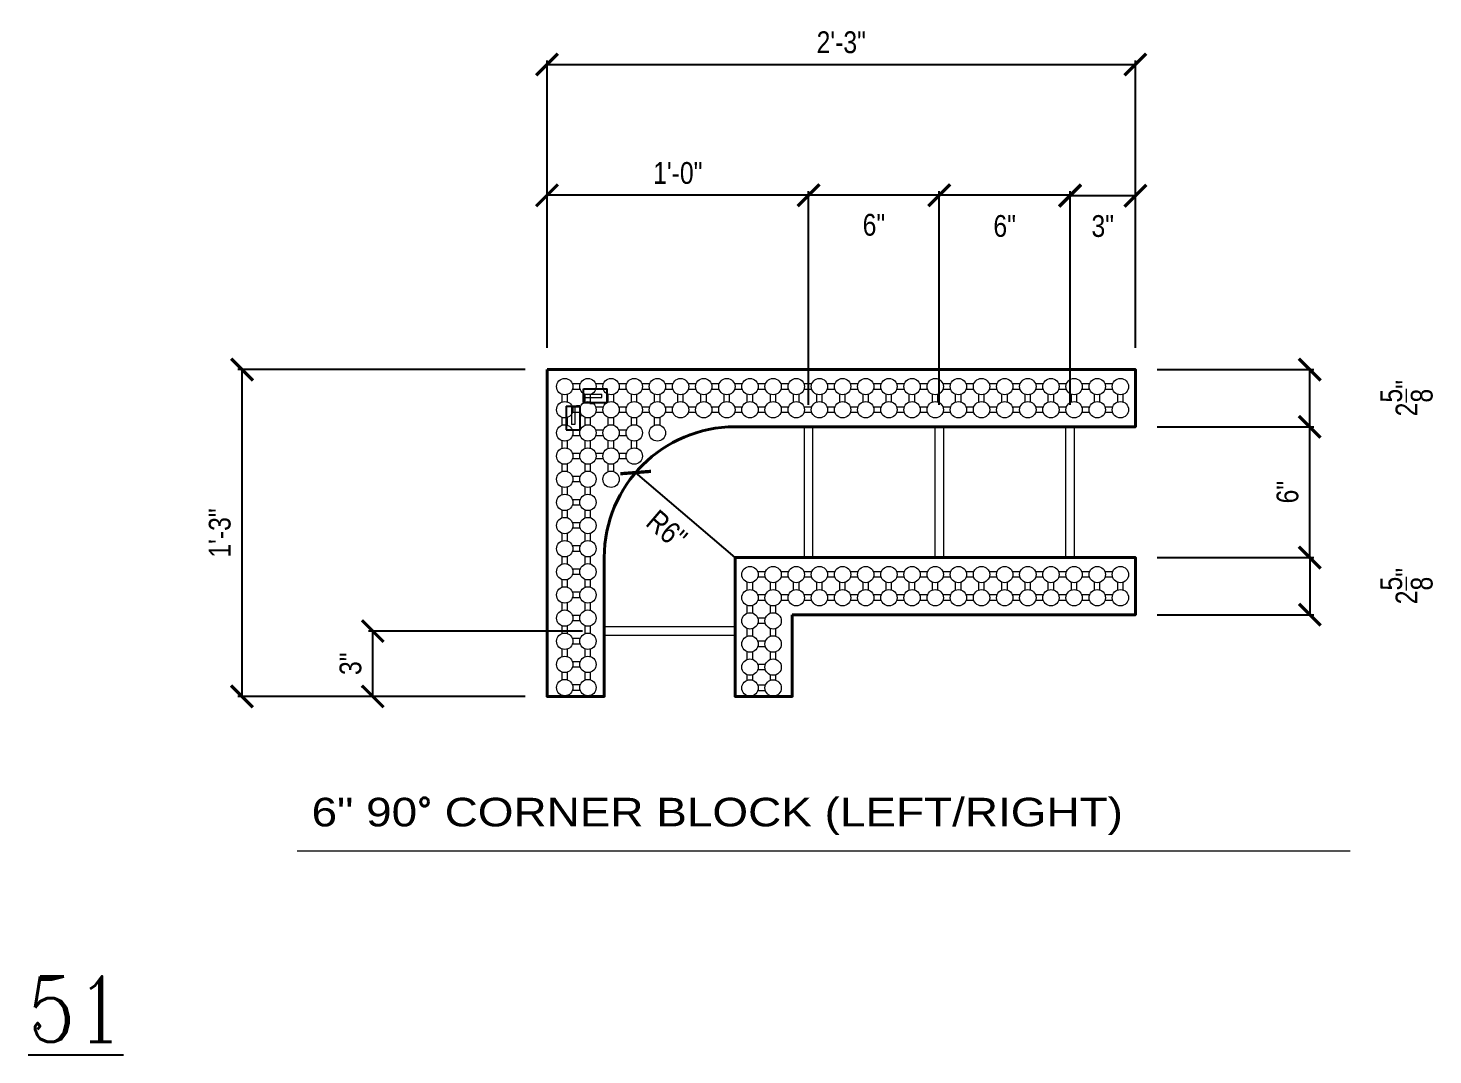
# Model space of a CAD drawing. Header units: inches. Extents: x -354.9 to -290.4, y 585 to 669.6.
# Drawn here: x -354.9 to -290.4, y 585 to 632.1 of the extents above; entities that cross this region are included whole.
import ezdxf

# ---------------------------------------------------------------- set-up
doc = ezdxf.new("R2010")
doc.units = ezdxf.units.IN
doc.header["$MEASUREMENT"] = 0
doc.layers.get('Defpoints').update_dxf_attribs({"color": 252})
for name, color, linetype, lineweight in [('1GB fine', 251, 'Continuous', 9), ('2GB med', 7, 'Continuous', 20), ('3GB heavy', 1, 'Continuous', 40), ('A1 fine', 251, 'Continuous', 5), ('DETAILS', 7, 'Continuous', 13), ('DIM', 3, 'Continuous', 13), ('GB Dim', 3, 'Continuous', 13)]:
    doc.layers.add(name, color=color, linetype=linetype, lineweight=lineweight)
doc.styles.add('ARCHTITLE', font='archtitl.shx', dxfattribs={"width": 1.2})
doc.styles.add('ARCTEXT', font='arctext.shx', dxfattribs={"width": 0.85})
doc.styles.add('RomanC', font='romanc.shx', dxfattribs={"width": 0.85, "height": 5})
doc.dimstyles.new('ARCTEXT 1-1', dxfattribs={"dimscale": 0, "dimtxt": 1, "dimasz": 1, "dimexe": 0.1875, "dimexo": 1, "dimgap": 0.5, "dimtad": 1, "dimdec": 4, "dimzin": 3, "dimdsep": 46, "dimlunit": 4, "dimtxsty": 'ARCTEXT', "dimblk": 'ARCHTICK', "dimcen": 1, "dimclrd": 256, "dimclre": 256, "dimclrt": 256, "dimadec": 0, "dimazin": 0, "dimtfac": 1, "dimtdec": 4, "dimtofl": 0, "dimtmove": 2, "dimatfit": 3, "dimldrblk": 'arrow', "dimfxl": 1, "dimtolj": 1, "dimtzin": 0, "dimarcsym": 0})

# ---------------------------------------------------------------- blocks, each defined once
blk = doc.blocks.new('_ArchTick')
at = {"color": 0, "linetype": 'ByBlock', "const_width": 0.15}
blk.add_lwpolyline([(-0.5, -0.5), (0.5, 0.5)], dxfattribs=at)
blk = doc.blocks.new('*D213')
at = {"layer": 'Defpoints', "color": 0}
for p in [(-304.041, 613.822), (-296.041, 613.822), (-304.041, 607.822)]:
    blk.add_point(p, dxfattribs=at)
at = {"layer": 'GB Dim', "lineweight": -2}
for p, q in [((-303.041, 613.822), (-295.853, 613.822)), ((-296.041, 607.822), (-296.041, 613.822)), ((-303.041, 607.822), (-295.853, 607.822))]:
    blk.add_line(p, q, dxfattribs=at)
for p, rotation in [((-296.041, 613.822), 90), ((-296.041, 607.822), 270)]:
    blk.add_blockref('_ArchTick', p, dxfattribs=dict(at, rotation=rotation))
at = {"layer": 'GB Dim', "insert": (-297.058, 610.822), "char_height": 1, "attachment_point": 5, "rotation": 90, "style": 'ARCTEXT'}
blk.add_mtext('\\A1;6"', dxfattribs=at)
blk = doc.blocks.new('arrow')
at = {"layer": 'DIM'}
blk.add_hatch(color=253, dxfattribs=at).paths.add_polyline_path([(-2, 0.5), (-2, -0.5), (0, 0)])
at = {"layer": 'DIM', "lineweight": 9}
for points in [[(-2, 0.983), (-2, 0.5), (-2.469, 0.617)], [(0.374, 0.094), (0, 0)], [(0.374, -0.094), (0, 0)], [(-2, -0.983), (-2, -0.5), (-2.469, -0.617)]]:
    blk.add_lwpolyline(points, dxfattribs=at)
at = {"layer": 'DIM', "lineweight": 15}
blk.add_lwpolyline([(0, 0), (-2, -0.5), (-2, 0.5), (0, 0)], dxfattribs=at)
blk = doc.blocks.new('*D214')
at = {"layer": 'Defpoints', "color": 0}
for p in [(-307.041, 624.423), (-304.041, 616.447), (-307.041, 613.822)]:
    blk.add_point(p, dxfattribs=at)
at = {"layer": 'GB Dim', "lineweight": -2}
for p, q in [((-307.041, 614.822), (-307.041, 624.61)), ((-304.041, 624.423), (-307.041, 624.423)), ((-304.041, 617.447), (-304.041, 624.61))]:
    blk.add_line(p, q, dxfattribs=at)
at = {"layer": 'GB Dim', "lineweight": -2, "rotation": 180}
blk.add_blockref('_ArchTick', (-307.041, 624.423), dxfattribs=at)
at = {"layer": 'GB Dim', "lineweight": -2}
blk.add_blockref('_ArchTick', (-304.041, 624.423), dxfattribs=at)
at = {"layer": 'GB Dim', "insert": (-305.541, 623.029), "char_height": 1, "attachment_point": 5, "style": 'ARCTEXT'}
blk.add_mtext('\\A1;3"', dxfattribs=at)
blk = doc.blocks.new('*D215')
at = {"layer": 'Defpoints', "color": 0}
for p in [(-313.041, 624.447), (-313.041, 613.822), (-307.041, 613.822)]:
    blk.add_point(p, dxfattribs=at)
at = {"layer": 'GB Dim', "lineweight": -2}
for p, q in [((-313.041, 614.822), (-313.041, 624.634)), ((-307.041, 624.447), (-313.041, 624.447)), ((-307.041, 614.822), (-307.041, 624.634))]:
    blk.add_line(p, q, dxfattribs=at)
at = {"layer": 'GB Dim', "lineweight": -2, "rotation": 180}
blk.add_blockref('_ArchTick', (-313.041, 624.447), dxfattribs=at)
at = {"layer": 'GB Dim', "lineweight": -2}
blk.add_blockref('_ArchTick', (-307.041, 624.447), dxfattribs=at)
at = {"layer": 'GB Dim', "insert": (-310.041, 623.033), "char_height": 1, "attachment_point": 5, "style": 'ARCTEXT'}
blk.add_mtext('\\A1;6"', dxfattribs=at)
blk = doc.blocks.new('*D216')
at = {"layer": 'Defpoints', "color": 0}
for p in [(-319.041, 624.447), (-319.041, 613.822), (-313.041, 613.822)]:
    blk.add_point(p, dxfattribs=at)
at = {"layer": 'GB Dim', "lineweight": -2}
for p, q in [((-319.041, 614.822), (-319.041, 624.634)), ((-313.041, 624.447), (-319.041, 624.447)), ((-313.041, 614.822), (-313.041, 624.634))]:
    blk.add_line(p, q, dxfattribs=at)
at = {"layer": 'GB Dim', "lineweight": -2, "rotation": 180}
blk.add_blockref('_ArchTick', (-319.041, 624.447), dxfattribs=at)
at = {"layer": 'GB Dim', "lineweight": -2}
blk.add_blockref('_ArchTick', (-313.041, 624.447), dxfattribs=at)
at = {"layer": 'GB Dim', "insert": (-316.041, 623.086), "char_height": 1, "attachment_point": 5, "style": 'ARCTEXT'}
blk.add_mtext('\\A1;6"', dxfattribs=at)
blk = doc.blocks.new('*D217')
at = {"layer": 'Defpoints', "color": 0}
for p in [(-331.041, 616.447), (-345.041, 601.447), (-331.041, 601.447)]:
    blk.add_point(p, dxfattribs=at)
at = {"layer": 'GB Dim', "lineweight": -2}
for p, q in [((-332.041, 616.447), (-345.228, 616.447)), ((-345.041, 616.447), (-345.041, 601.447)), ((-332.041, 601.447), (-345.228, 601.447))]:
    blk.add_line(p, q, dxfattribs=at)
for p, rotation in [((-345.041, 616.447), 90), ((-345.041, 601.447), 270)]:
    blk.add_blockref('_ArchTick', p, dxfattribs=dict(at, rotation=rotation))
at = {"layer": 'GB Dim', "insert": (-346.058, 608.947), "char_height": 1, "attachment_point": 5, "rotation": 90, "style": 'ARCTEXT'}
blk.add_mtext('\\A1;1\'-3"', dxfattribs=at)
blk = doc.blocks.new('*D218')
at = {"layer": 'Defpoints', "color": 0}
for p in [(-304.041, 607.822), (-304.041, 605.197), (-296.041, 605.197)]:
    blk.add_point(p, dxfattribs=at)
at = {"layer": 'GB Dim', "lineweight": -2}
for p, q in [((-303.041, 607.822), (-295.853, 607.822)), ((-296.041, 607.822), (-296.041, 605.197)), ((-303.041, 605.197), (-295.853, 605.197))]:
    blk.add_line(p, q, dxfattribs=at)
for p, rotation in [((-296.041, 607.822), 90), ((-296.041, 605.197), 270)]:
    blk.add_blockref('_ArchTick', p, dxfattribs=dict(at, rotation=rotation))
at = {"layer": 'GB Dim', "insert": (-291.603, 606.509), "char_height": 1, "attachment_point": 5, "rotation": 90, "style": 'ARCTEXT'}
blk.add_mtext('\\A1;2{\\H1.000000x;\\S5/8;}"', dxfattribs=at)
blk = doc.blocks.new('*D219')
at = {"layer": 'Defpoints', "color": 0}
for p in [(-304.041, 616.447), (-296.041, 616.447), (-304.041, 613.822)]:
    blk.add_point(p, dxfattribs=at)
at = {"layer": 'GB Dim', "lineweight": -2}
for p, q in [((-303.041, 616.447), (-295.853, 616.447)), ((-296.041, 613.822), (-296.041, 616.447)), ((-303.041, 613.822), (-295.853, 613.822))]:
    blk.add_line(p, q, dxfattribs=at)
for p, rotation in [((-296.041, 616.447), 90), ((-296.041, 613.822), 270)]:
    blk.add_blockref('_ArchTick', p, dxfattribs=dict(at, rotation=rotation))
at = {"layer": 'GB Dim', "insert": (-291.603, 615.134), "char_height": 1, "attachment_point": 5, "rotation": 90, "style": 'ARCTEXT'}
blk.add_mtext('\\A1;2{\\H1.000000x;\\S5/8;}"', dxfattribs=at)
blk = doc.blocks.new('*D220')
at = {"layer": 'Defpoints', "color": 0}
for p in [(-331.041, 624.447), (-331.041, 616.447), (-319.041, 613.822)]:
    blk.add_point(p, dxfattribs=at)
at = {"layer": 'GB Dim', "lineweight": -2}
for p, q in [((-331.041, 617.447), (-331.041, 624.634)), ((-319.041, 624.447), (-331.041, 624.447)), ((-319.041, 614.822), (-319.041, 624.634))]:
    blk.add_line(p, q, dxfattribs=at)
at = {"layer": 'GB Dim', "lineweight": -2, "rotation": 180}
blk.add_blockref('_ArchTick', (-331.041, 624.447), dxfattribs=at)
at = {"layer": 'GB Dim', "lineweight": -2}
blk.add_blockref('_ArchTick', (-319.041, 624.447), dxfattribs=at)
at = {"layer": 'GB Dim', "insert": (-325.041, 625.464), "char_height": 1, "attachment_point": 5, "style": 'ARCTEXT'}
blk.add_mtext('\\A1;1\'-0"', dxfattribs=at)
blk = doc.blocks.new('*D221')
at = {"layer": 'Defpoints', "color": 0}
for p in [(-326.975, 611.722), (-322.416, 607.822)]:
    blk.add_point(p, dxfattribs=at)
at = {"layer": 'GB Dim', "lineweight": -2}
blk.add_line((-322.416, 607.822), (-326.975, 611.722), dxfattribs=at)
at = {"layer": 'GB Dim', "lineweight": -2, "rotation": 139.4544800799014}
blk.add_blockref('_ArchTick', (-326.975, 611.722), dxfattribs=at)
at = {"layer": 'GB Dim', "insert": (-325.548, 609.102), "char_height": 1, "attachment_point": 5, "rotation": 319.45448, "style": 'ARCTEXT'}
blk.add_mtext('\\A1;R6"', dxfattribs=at)
blk = doc.blocks.new('*D222')
at = {"layer": 'Defpoints', "color": 0}
for p in [(-339.041, 604.447), (-328.416, 604.447), (-331.041, 601.447)]:
    blk.add_point(p, dxfattribs=at)
at = {"layer": 'GB Dim', "lineweight": -2}
for p, q in [((-329.416, 604.447), (-339.228, 604.447)), ((-339.041, 601.447), (-339.041, 604.447)), ((-332.041, 601.447), (-339.228, 601.447))]:
    blk.add_line(p, q, dxfattribs=at)
for p, rotation in [((-339.041, 604.447), 90), ((-339.041, 601.447), 270)]:
    blk.add_blockref('_ArchTick', p, dxfattribs=dict(at, rotation=rotation))
at = {"layer": 'GB Dim', "insert": (-340.058, 602.947), "char_height": 1, "attachment_point": 5, "rotation": 90, "style": 'ARCTEXT'}
blk.add_mtext('\\A1;3"', dxfattribs=at)
blk = doc.blocks.new('*D223')
at = {"layer": 'Defpoints', "color": 0}
for p in [(-304.041, 630.447), (-331.041, 616.447), (-304.041, 616.447)]:
    blk.add_point(p, dxfattribs=at)
at = {"layer": 'GB Dim', "lineweight": -2}
for p, q in [((-331.041, 617.447), (-331.041, 630.634)), ((-304.041, 617.447), (-304.041, 630.634)), ((-331.041, 630.447), (-304.041, 630.447))]:
    blk.add_line(p, q, dxfattribs=at)
at = {"layer": 'GB Dim', "lineweight": -2, "rotation": 180}
blk.add_blockref('_ArchTick', (-331.041, 630.447), dxfattribs=at)
at = {"layer": 'GB Dim', "lineweight": -2}
blk.add_blockref('_ArchTick', (-304.041, 630.447), dxfattribs=at)
at = {"layer": 'GB Dim', "insert": (-317.541, 631.464), "char_height": 1, "attachment_point": 5, "style": 'ARCTEXT'}
blk.add_mtext('\\A1;2\'-3"', dxfattribs=at)

msp = doc.modelspace()

# ---------------------------------------------------------------- linework, layer by layer
at = {"color": 1}
for p, q in [((-329.37065, 614.93284), (-329.37065, 615.55784)), ((-329.37065, 615.55784), (-328.28063, 615.55784)), ((-328.28063, 614.93284), (-328.28063, 615.55784)), ((-330.15815, 614.77034), (-330.15815, 613.68031)), ((-330.15815, 614.77034), (-329.53315, 614.77034)), ((-329.53315, 614.77034), (-329.53315, 613.68031)), ((-329.37065, 614.93284), (-328.28063, 614.93284)), ((-330.15815, 613.68031), (-329.53315, 613.68031))]:
    msp.add_line(p, q, dxfattribs=at)
at = {"ltscale": 0.15}
msp.add_line((-329.53315, 614.77034), (-329.69565, 614.77034), dxfattribs=at)
at = {"layer": '1GB fine'}
for p, q in [((-329.51958, 615.78963), (-329.87446, 615.78963)), ((-328.45708, 615.78963), (-328.81196, 615.78963)), ((-327.39458, 615.78963), (-327.74946, 615.78963)), ((-326.33208, 615.78963), (-326.68696, 615.78963)), ((-325.26958, 615.78963), (-325.62446, 615.78963)), ((-324.20708, 615.78963), (-324.56196, 615.78963)), ((-323.14458, 615.78963), (-323.49946, 615.78963)), ((-322.08208, 615.78963), (-322.43696, 615.78963)), ((-321.01958, 615.78963), (-321.37446, 615.78963)), ((-319.95708, 615.78963), (-320.31196, 615.78963)), ((-318.89458, 615.78963), (-319.24946, 615.78963)), ((-317.83208, 615.78963), (-318.18696, 615.78963)), ((-316.76958, 615.78963), (-317.12446, 615.78963)), ((-315.70708, 615.78963), (-316.06196, 615.78963)), ((-314.64458, 615.78963), (-314.99946, 615.78963)), ((-313.58208, 615.78963), (-313.93696, 615.78963)), ((-312.51958, 615.78963), (-312.87446, 615.78963)), ((-311.45708, 615.78963), (-311.81196, 615.78963)), ((-310.39458, 615.78963), (-310.74946, 615.78963)), ((-309.33208, 615.78963), (-309.68696, 615.78963)), ((-308.26958, 615.78963), (-308.62446, 615.78963)), ((-307.20708, 615.78963), (-307.56196, 615.78963)), ((-306.14458, 615.78963), (-306.49946, 615.78963)), ((-305.08208, 615.78963), (-305.43696, 615.78963)), ((-330.35473, 614.95589), (-330.35473, 615.31232)), ((-330.104, 614.95667), (-330.104, 615.31155)), ((-329.5188, 615.5389), (-329.87524, 615.5389)), ((-329.29223, 614.95589), (-329.29223, 615.31232)), ((-329.0415, 614.95667), (-329.0415, 615.31155)), ((-328.4563, 615.5389), (-328.81274, 615.5389)), ((-328.22973, 614.95589), (-328.22973, 615.31232)), ((-327.979, 614.95667), (-327.979, 615.31155)), ((-327.3938, 615.5389), (-327.75024, 615.5389)), ((-327.16723, 614.95589), (-327.16723, 615.31232)), ((-326.9165, 614.95667), (-326.9165, 615.31155)), ((-326.3313, 615.5389), (-326.68774, 615.5389)), ((-326.10473, 614.95589), (-326.10473, 615.31232)), ((-325.854, 614.95667), (-325.854, 615.31155)), ((-325.2688, 615.5389), (-325.62524, 615.5389)), ((-325.04223, 614.95589), (-325.04223, 615.31232)), ((-324.7915, 614.95667), (-324.7915, 615.31155)), ((-324.2063, 615.5389), (-324.56274, 615.5389)), ((-323.97973, 614.95589), (-323.97973, 615.31232)), ((-323.729, 614.95667), (-323.729, 615.31155)), ((-323.1438, 615.5389), (-323.50024, 615.5389)), ((-322.91723, 614.95589), (-322.91723, 615.31232)), ((-322.6665, 614.95667), (-322.6665, 615.31155)), ((-322.0813, 615.5389), (-322.43774, 615.5389)), ((-321.85473, 614.95589), (-321.85473, 615.31232)), ((-321.604, 614.95667), (-321.604, 615.31155)), ((-321.0188, 615.5389), (-321.37524, 615.5389)), ((-320.79223, 614.95589), (-320.79223, 615.31232)), ((-320.5415, 614.95667), (-320.5415, 615.31155)), ((-319.9563, 615.5389), (-320.31274, 615.5389)), ((-319.72973, 614.95589), (-319.72973, 615.31232)), ((-319.479, 614.95667), (-319.479, 615.31155)), ((-318.8938, 615.5389), (-319.25024, 615.5389)), ((-318.66723, 614.95589), (-318.66723, 615.31232)), ((-318.4165, 614.95667), (-318.4165, 615.31155)), ((-317.8313, 615.5389), (-318.18774, 615.5389)), ((-317.60473, 614.95589), (-317.60473, 615.31232)), ((-317.354, 614.95667), (-317.354, 615.31155)), ((-316.7688, 615.5389), (-317.12524, 615.5389)), ((-316.54223, 614.95589), (-316.54223, 615.31232)), ((-316.2915, 614.95667), (-316.2915, 615.31155)), ((-315.7063, 615.5389), (-316.06274, 615.5389)), ((-315.47973, 614.95589), (-315.47973, 615.31232)), ((-315.229, 614.95667), (-315.229, 615.31155)), ((-314.6438, 615.5389), (-315.00024, 615.5389)), ((-314.41723, 614.95589), (-314.41723, 615.31232)), ((-314.1665, 614.95667), (-314.1665, 615.31155)), ((-313.5813, 615.5389), (-313.93774, 615.5389)), ((-313.35473, 614.95589), (-313.35473, 615.31232)), ((-313.104, 614.95667), (-313.104, 615.31155)), ((-312.5188, 615.5389), (-312.87524, 615.5389)), ((-312.29223, 614.95589), (-312.29223, 615.31232)), ((-312.0415, 614.95667), (-312.0415, 615.31155)), ((-311.4563, 615.5389), (-311.81274, 615.5389)), ((-311.22973, 614.95589), (-311.22973, 615.31232)), ((-310.979, 614.95667), (-310.979, 615.31155)), ((-310.3938, 615.5389), (-310.75024, 615.5389)), ((-310.16723, 614.95589), (-310.16723, 615.31232)), ((-309.9165, 614.95667), (-309.9165, 615.31155)), ((-309.3313, 615.5389), (-309.68774, 615.5389)), ((-309.10473, 614.95589), (-309.10473, 615.31232)), ((-308.854, 614.95667), (-308.854, 615.31155)), ((-308.2688, 615.5389), (-308.62524, 615.5389)), ((-308.04223, 614.95589), (-308.04223, 615.31232)), ((-307.7915, 614.95667), (-307.7915, 615.31155)), ((-307.2063, 615.5389), (-307.56274, 615.5389)), ((-306.97973, 614.95589), (-306.97973, 615.31232)), ((-306.729, 614.95667), (-306.729, 615.31155)), ((-306.1438, 615.5389), (-306.50024, 615.5389)), ((-305.91723, 614.95589), (-305.91723, 615.31232)), ((-305.6665, 614.95667), (-305.6665, 615.31155)), ((-305.0813, 615.5389), (-305.43774, 615.5389)), ((-304.85254, 614.95667), (-304.85254, 615.31155)), ((-304.60181, 614.95589), (-304.60181, 615.31233)), ((-329.5188, 614.4764), (-329.87524, 614.4764)), ((-329.51958, 614.72713), (-329.87446, 614.72713)), ((-328.4563, 614.4764), (-328.81274, 614.4764)), ((-328.45708, 614.72713), (-328.81196, 614.72713)), ((-327.3938, 614.4764), (-327.75024, 614.4764)), ((-327.39458, 614.72713), (-327.74946, 614.72713)), ((-326.3313, 614.4764), (-326.68774, 614.4764)), ((-326.33208, 614.72713), (-326.68696, 614.72713)), ((-325.2688, 614.4764), (-325.62524, 614.4764)), ((-325.26958, 614.72713), (-325.62446, 614.72713)), ((-324.2063, 614.4764), (-324.56274, 614.4764)), ((-324.20708, 614.72713), (-324.56196, 614.72713)), ((-323.1438, 614.4764), (-323.50024, 614.4764)), ((-323.14458, 614.72713), (-323.49946, 614.72713)), ((-322.0813, 614.4764), (-322.43774, 614.4764)), ((-322.08208, 614.72713), (-322.43696, 614.72713)), ((-321.0188, 614.4764), (-321.37524, 614.4764)), ((-321.01958, 614.72713), (-321.37446, 614.72713)), ((-319.9563, 614.4764), (-320.31274, 614.4764)), ((-319.95708, 614.72713), (-320.31196, 614.72713)), ((-318.8938, 614.4764), (-319.25024, 614.4764)), ((-318.89458, 614.72713), (-319.24946, 614.72713)), ((-317.8313, 614.4764), (-318.18774, 614.4764)), ((-317.83208, 614.72713), (-318.18696, 614.72713)), ((-316.7688, 614.4764), (-317.12524, 614.4764)), ((-316.76958, 614.72713), (-317.12446, 614.72713)), ((-315.7063, 614.4764), (-316.06274, 614.4764)), ((-315.70708, 614.72713), (-316.06196, 614.72713)), ((-314.6438, 614.4764), (-315.00024, 614.4764)), ((-314.64458, 614.72713), (-314.99946, 614.72713)), ((-313.5813, 614.4764), (-313.93774, 614.4764)), ((-313.58208, 614.72713), (-313.93696, 614.72713)), ((-312.5188, 614.4764), (-312.87524, 614.4764)), ((-312.51958, 614.72713), (-312.87446, 614.72713)), ((-311.4563, 614.4764), (-311.81274, 614.4764)), ((-311.45708, 614.72713), (-311.81196, 614.72713)), ((-310.3938, 614.4764), (-310.75024, 614.4764)), ((-310.39458, 614.72713), (-310.74946, 614.72713)), ((-309.3313, 614.4764), (-309.68774, 614.4764)), ((-309.33208, 614.72713), (-309.68696, 614.72713)), ((-308.2688, 614.4764), (-308.62524, 614.4764)), ((-308.26958, 614.72713), (-308.62446, 614.72713)), ((-307.2063, 614.4764), (-307.56274, 614.4764)), ((-307.20708, 614.72713), (-307.56196, 614.72713)), ((-306.1438, 614.4764), (-306.50024, 614.4764)), ((-306.14458, 614.72713), (-306.49946, 614.72713)), ((-305.0813, 614.4764), (-305.43774, 614.4764)), ((-305.08208, 614.72713), (-305.43696, 614.72713)), ((-330.35473, 613.89339), (-330.35473, 614.24982)), ((-330.104, 613.89417), (-330.104, 614.24905)), ((-329.29223, 613.89339), (-329.29223, 614.24982)), ((-329.0415, 613.89417), (-329.0415, 614.24905)), ((-328.22973, 613.89339), (-328.22973, 614.24982)), ((-327.979, 613.89417), (-327.979, 614.24905)), ((-327.16723, 613.89339), (-327.16723, 614.24982)), ((-326.9165, 613.89417), (-326.9165, 614.24905)), ((-326.10473, 613.89339), (-326.10473, 614.24982)), ((-325.854, 613.89417), (-325.854, 614.24905)), ((-330.35473, 612.83089), (-330.35473, 613.18732)), ((-330.104, 612.83167), (-330.104, 613.18655)), ((-329.5188, 613.4139), (-329.87524, 613.4139)), ((-329.51958, 613.66463), (-329.87446, 613.66463)), ((-329.29223, 612.83089), (-329.29223, 613.18732)), ((-329.0415, 612.83167), (-329.0415, 613.18655)), ((-328.4563, 613.4139), (-328.81274, 613.4139)), ((-328.45708, 613.66463), (-328.81196, 613.66463)), ((-328.22973, 612.83089), (-328.22973, 613.18732)), ((-327.979, 612.83167), (-327.979, 613.18655)), ((-327.3938, 613.4139), (-327.75024, 613.4139)), ((-327.39458, 613.66463), (-327.74946, 613.66463)), ((-327.16723, 612.83089), (-327.16723, 613.18732)), ((-326.9165, 612.83167), (-326.9165, 613.18655)), ((-329.51958, 612.60213), (-329.87446, 612.60213)), ((-328.45708, 612.60213), (-328.81196, 612.60213)), ((-327.39458, 612.60213), (-327.74946, 612.60213)), ((-330.35473, 611.76839), (-330.35473, 612.12482)), ((-330.104, 611.76917), (-330.104, 612.12405)), ((-329.5188, 612.3514), (-329.87524, 612.3514)), ((-329.29223, 611.76839), (-329.29223, 612.12482)), ((-329.0415, 611.76917), (-329.0415, 612.12405)), ((-328.4563, 612.3514), (-328.81274, 612.3514)), ((-328.22973, 611.76839), (-328.22973, 612.12482)), ((-327.979, 611.76917), (-327.979, 612.12405)), ((-327.3938, 612.3514), (-327.75024, 612.3514)), ((-329.5188, 611.2889), (-329.87524, 611.2889)), ((-329.51958, 611.53963), (-329.87446, 611.53963)), ((-330.35473, 610.70589), (-330.35473, 611.06232)), ((-330.104, 610.70667), (-330.104, 611.06155)), ((-329.29223, 610.70589), (-329.29223, 611.06232)), ((-329.0415, 610.70667), (-329.0415, 611.06155)), ((-330.35473, 609.64339), (-330.35473, 609.99982)), ((-330.104, 609.64417), (-330.104, 609.99905)), ((-329.5188, 610.2264), (-329.87524, 610.2264)), ((-329.51958, 610.47713), (-329.87446, 610.47713)), ((-329.29223, 609.64339), (-329.29223, 609.99982)), ((-329.0415, 609.64417), (-329.0415, 609.99905)), ((-329.51958, 609.41463), (-329.87446, 609.41463)), ((-330.35473, 608.58089), (-330.35473, 608.93732)), ((-330.104, 608.58167), (-330.104, 608.93655)), ((-329.5188, 609.1639), (-329.87524, 609.1639)), ((-329.29223, 608.58089), (-329.29223, 608.93732)), ((-329.0415, 608.58167), (-329.0415, 608.93655)), ((-329.5188, 608.1014), (-329.87524, 608.1014)), ((-329.51958, 608.35213), (-329.87446, 608.35213)), ((-330.35473, 607.51839), (-330.35473, 607.87482)), ((-330.104, 607.51917), (-330.104, 607.87405)), ((-329.51958, 607.28963), (-329.87446, 607.28963)), ((-329.29223, 607.51839), (-329.29223, 607.87482)), ((-329.0415, 607.51917), (-329.0415, 607.87405)), ((-330.35473, 606.45589), (-330.35473, 606.81232)), ((-330.104, 606.45667), (-330.104, 606.81155)), ((-329.5188, 607.0389), (-329.87524, 607.0389)), ((-329.29223, 606.45589), (-329.29223, 606.81232)), ((-329.0415, 606.45667), (-329.0415, 606.81155)), ((-321.85473, 606.33089), (-321.85473, 606.68732)), ((-321.604, 606.33167), (-321.604, 606.68655)), ((-321.0188, 606.9139), (-321.37524, 606.9139)), ((-321.01958, 607.16463), (-321.37446, 607.16463)), ((-320.79223, 606.33089), (-320.79223, 606.68732)), ((-320.5415, 606.33167), (-320.5415, 606.68655)), ((-319.9563, 606.9139), (-320.31274, 606.9139)), ((-319.95708, 607.16463), (-320.31196, 607.16463)), ((-319.72973, 606.33089), (-319.72973, 606.68732)), ((-319.479, 606.33167), (-319.479, 606.68655)), ((-318.8938, 606.9139), (-319.25024, 606.9139)), ((-318.89458, 607.16463), (-319.24946, 607.16463)), ((-318.66723, 606.33089), (-318.66723, 606.68732)), ((-318.4165, 606.33167), (-318.4165, 606.68655)), ((-317.8313, 606.9139), (-318.18774, 606.9139)), ((-317.83208, 607.16463), (-318.18696, 607.16463)), ((-317.60473, 606.33089), (-317.60473, 606.68732)), ((-317.354, 606.33167), (-317.354, 606.68655)), ((-316.7688, 606.9139), (-317.12524, 606.9139)), ((-316.76958, 607.16463), (-317.12446, 607.16463)), ((-316.54223, 606.33089), (-316.54223, 606.68732)), ((-316.2915, 606.33167), (-316.2915, 606.68655)), ((-315.7063, 606.9139), (-316.06274, 606.9139)), ((-315.70708, 607.16463), (-316.06196, 607.16463)), ((-315.47973, 606.33089), (-315.47973, 606.68732)), ((-315.229, 606.33167), (-315.229, 606.68655)), ((-314.6438, 606.9139), (-315.00024, 606.9139)), ((-314.64458, 607.16463), (-314.99946, 607.16463)), ((-314.41723, 606.33089), (-314.41723, 606.68732)), ((-314.1665, 606.33167), (-314.1665, 606.68655)), ((-313.5813, 606.9139), (-313.93774, 606.9139)), ((-313.58208, 607.16463), (-313.93696, 607.16463)), ((-313.35473, 606.33089), (-313.35473, 606.68732)), ((-313.104, 606.33167), (-313.104, 606.68655)), ((-312.5188, 606.9139), (-312.87524, 606.9139)), ((-312.51958, 607.16463), (-312.87446, 607.16463)), ((-312.29223, 606.33089), (-312.29223, 606.68732)), ((-312.0415, 606.33167), (-312.0415, 606.68655)), ((-311.4563, 606.9139), (-311.81274, 606.9139)), ((-311.45708, 607.16463), (-311.81196, 607.16463)), ((-311.22973, 606.33089), (-311.22973, 606.68732)), ((-310.979, 606.33167), (-310.979, 606.68655)), ((-310.3938, 606.9139), (-310.75024, 606.9139)), ((-310.39458, 607.16463), (-310.74946, 607.16463)), ((-310.16723, 606.33089), (-310.16723, 606.68732)), ((-309.9165, 606.33167), (-309.9165, 606.68655)), ((-309.3313, 606.9139), (-309.68774, 606.9139)), ((-309.33208, 607.16463), (-309.68696, 607.16463)), ((-309.10473, 606.33089), (-309.10473, 606.68732)), ((-308.854, 606.33167), (-308.854, 606.68655)), ((-308.2688, 606.9139), (-308.62524, 606.9139)), ((-308.26958, 607.16463), (-308.62446, 607.16463)), ((-308.04223, 606.33089), (-308.04223, 606.68732)), ((-307.7915, 606.33167), (-307.7915, 606.68655)), ((-307.2063, 606.9139), (-307.56274, 606.9139)), ((-307.20708, 607.16463), (-307.56196, 607.16463)), ((-306.97973, 606.33089), (-306.97973, 606.68732)), ((-306.729, 606.33167), (-306.729, 606.68655)), ((-306.1438, 606.9139), (-306.50024, 606.9139)), ((-306.14458, 607.16463), (-306.49946, 607.16463)), ((-305.91723, 606.33089), (-305.91723, 606.68732)), ((-305.6665, 606.33167), (-305.6665, 606.68655)), ((-305.0813, 606.9139), (-305.43774, 606.9139)), ((-305.08208, 607.16463), (-305.43696, 607.16463)), ((-304.85254, 606.33167), (-304.85254, 606.68655)), ((-304.60181, 606.33089), (-304.60181, 606.68733)), ((-329.51958, 606.22713), (-329.87446, 606.22713)), ((-321.01958, 606.10213), (-321.37446, 606.10213)), ((-319.95708, 606.10213), (-320.31196, 606.10213)), ((-318.89458, 606.10213), (-319.24946, 606.10213)), ((-317.83208, 606.10213), (-318.18696, 606.10213)), ((-316.76958, 606.10213), (-317.12446, 606.10213)), ((-315.70708, 606.10213), (-316.06196, 606.10213)), ((-314.64458, 606.10213), (-314.99946, 606.10213)), ((-313.58208, 606.10213), (-313.93696, 606.10213)), ((-312.51958, 606.10213), (-312.87446, 606.10213)), ((-311.45708, 606.10213), (-311.81196, 606.10213)), ((-310.39458, 606.10213), (-310.74946, 606.10213)), ((-309.33208, 606.10213), (-309.68696, 606.10213)), ((-308.26958, 606.10213), (-308.62446, 606.10213)), ((-307.20708, 606.10213), (-307.56196, 606.10213)), ((-306.14458, 606.10213), (-306.49946, 606.10213)), ((-305.08208, 606.10213), (-305.43696, 606.10213)), ((-330.35473, 605.39339), (-330.35473, 605.74982)), ((-330.104, 605.39417), (-330.104, 605.74905)), ((-329.5188, 605.9764), (-329.87524, 605.9764)), ((-329.29223, 605.39339), (-329.29223, 605.74982)), ((-329.0415, 605.39417), (-329.0415, 605.74905)), ((-321.85473, 605.26839), (-321.85473, 605.62482)), ((-321.604, 605.26917), (-321.604, 605.62405)), ((-321.0188, 605.8514), (-321.37524, 605.8514)), ((-320.79223, 605.26839), (-320.79223, 605.62482)), ((-320.5415, 605.26917), (-320.5415, 605.62405)), ((-319.9563, 605.8514), (-320.31274, 605.8514)), ((-318.8938, 605.8514), (-319.25024, 605.8514)), ((-317.8313, 605.8514), (-318.18774, 605.8514)), ((-316.7688, 605.8514), (-317.12524, 605.8514)), ((-315.7063, 605.8514), (-316.06274, 605.8514)), ((-314.6438, 605.8514), (-315.00024, 605.8514)), ((-313.5813, 605.8514), (-313.93774, 605.8514)), ((-312.5188, 605.8514), (-312.87524, 605.8514)), ((-311.4563, 605.8514), (-311.81274, 605.8514)), ((-310.3938, 605.8514), (-310.75024, 605.8514)), ((-309.3313, 605.8514), (-309.68774, 605.8514)), ((-308.2688, 605.8514), (-308.62524, 605.8514)), ((-307.2063, 605.8514), (-307.56274, 605.8514)), ((-306.1438, 605.8514), (-306.50024, 605.8514)), ((-305.0813, 605.8514), (-305.43774, 605.8514)), ((-329.5188, 604.9139), (-329.87524, 604.9139)), ((-329.51958, 605.16463), (-329.87446, 605.16463)), ((-321.0188, 604.7889), (-321.37524, 604.7889)), ((-321.01958, 605.03963), (-321.37446, 605.03963)), ((-330.35473, 604.33089), (-330.35473, 604.68732)), ((-330.104, 604.33167), (-330.104, 604.68655)), ((-329.51958, 604.10213), (-329.87446, 604.10213)), ((-329.29223, 604.33089), (-329.29223, 604.68732)), ((-329.0415, 604.33167), (-329.0415, 604.68655)), ((-321.85473, 604.20589), (-321.85473, 604.56232)), ((-321.604, 604.20667), (-321.604, 604.56155)), ((-320.79223, 604.20589), (-320.79223, 604.56232)), ((-320.5415, 604.20667), (-320.5415, 604.56155)), ((-330.35473, 603.26839), (-330.35473, 603.62482)), ((-330.104, 603.26917), (-330.104, 603.62405)), ((-329.5188, 603.8514), (-329.87524, 603.8514)), ((-329.29223, 603.26839), (-329.29223, 603.62482)), ((-329.0415, 603.26917), (-329.0415, 603.62405)), ((-321.85473, 603.14339), (-321.85473, 603.49982)), ((-321.604, 603.14417), (-321.604, 603.49905)), ((-321.0188, 603.7264), (-321.37524, 603.7264)), ((-321.01958, 603.97713), (-321.37446, 603.97713)), ((-320.79223, 603.14339), (-320.79223, 603.49982)), ((-320.5415, 603.14417), (-320.5415, 603.49905)), ((-329.5188, 602.7889), (-329.87524, 602.7889)), ((-329.51958, 603.03963), (-329.87446, 603.03963)), ((-321.01958, 602.91463), (-321.37446, 602.91463)), ((-330.35473, 602.20589), (-330.35473, 602.56232)), ((-330.104, 602.20667), (-330.104, 602.56155)), ((-329.29223, 602.20589), (-329.29223, 602.56232)), ((-329.0415, 602.20667), (-329.0415, 602.56155)), ((-321.85473, 602.18976), (-321.85473, 602.43732)), ((-321.604, 602.19054), (-321.604, 602.43655)), ((-321.0188, 602.6639), (-321.37524, 602.6639)), ((-320.79223, 602.18976), (-320.79223, 602.43732)), ((-320.5415, 602.19054), (-320.5415, 602.43655)), ((-329.5188, 601.7264), (-329.87524, 601.7264)), ((-329.51958, 601.97713), (-329.87446, 601.97713)), ((-321.0188, 601.71027), (-321.37524, 601.71027)), ((-321.01958, 601.961), (-321.37446, 601.961))]:
    msp.add_line(p, q, dxfattribs=at)
for centre in [(-330.22827, 615.66536), (-329.16577, 615.66536), (-328.10327, 615.66536), (-327.04077, 615.66536), (-325.97827, 615.66536), (-324.91577, 615.66536), (-323.85327, 615.66536), (-322.79077, 615.66536), (-321.72827, 615.66536), (-320.66577, 615.66536), (-319.60327, 615.66536), (-318.54077, 615.66536), (-317.47827, 615.66536), (-316.41577, 615.66536), (-315.35327, 615.66536), (-314.29077, 615.66536), (-313.22827, 615.66536), (-312.16577, 615.66536), (-311.10327, 615.66536), (-310.04077, 615.66536), (-308.97827, 615.66536), (-307.91577, 615.66536), (-306.85327, 615.66536), (-305.79077, 615.66536), (-304.72827, 615.66536), (-330.22827, 614.60286), (-329.16577, 614.60286), (-328.10327, 614.60286), (-327.04077, 614.60286), (-325.97827, 614.60286), (-324.91577, 614.60286), (-323.85327, 614.60286), (-322.79077, 614.60286), (-321.72827, 614.60286), (-320.66577, 614.60286), (-319.60327, 614.60286), (-318.54077, 614.60286), (-317.47827, 614.60286), (-316.41577, 614.60286), (-315.35327, 614.60286), (-314.29077, 614.60286), (-313.22827, 614.60286), (-312.16577, 614.60286), (-311.10327, 614.60286), (-310.04077, 614.60286), (-308.97827, 614.60286), (-307.91577, 614.60286), (-306.85327, 614.60286), (-305.79077, 614.60286), (-304.72827, 614.60286), (-330.22827, 613.54036), (-329.16577, 613.54036), (-328.10327, 613.54036), (-327.04077, 613.54036), (-325.97827, 613.54036), (-330.22827, 612.47786), (-329.16577, 612.47786), (-328.10327, 612.47786), (-327.04077, 612.47786), (-330.22827, 611.41536), (-330.22827, 611.41536), (-329.16577, 611.41536), (-328.10327, 611.41536), (-330.22827, 610.35286), (-329.16577, 610.35286), (-330.22827, 609.29036), (-329.16577, 609.29036), (-330.22827, 608.22786), (-329.16577, 608.22786), (-330.22827, 607.16536), (-330.22827, 607.16536), (-329.16577, 607.16536), (-321.72827, 607.04036), (-320.66577, 607.04036), (-319.60327, 607.04036), (-318.54077, 607.04036), (-317.47827, 607.04036), (-316.41577, 607.04036), (-315.35327, 607.04036), (-314.29077, 607.04036), (-313.22827, 607.04036), (-312.16577, 607.04036), (-311.10327, 607.04036), (-310.04077, 607.04036), (-308.97827, 607.04036), (-307.91577, 607.04036), (-306.85327, 607.04036), (-305.79077, 607.04036), (-304.72827, 607.04036), (-330.22827, 606.10286), (-329.16577, 606.10286), (-321.72827, 605.97786), (-320.66577, 605.97786), (-319.60327, 605.97786), (-318.54077, 605.97786), (-317.47827, 605.97786), (-316.41577, 605.97786), (-315.35327, 605.97786), (-314.29077, 605.97786), (-313.22827, 605.97786), (-312.16577, 605.97786), (-311.10327, 605.97786), (-310.04077, 605.97786), (-308.97827, 605.97786), (-307.91577, 605.97786), (-306.85327, 605.97786), (-305.79077, 605.97786), (-304.72827, 605.97786), (-330.22827, 605.04036), (-329.16577, 605.04036), (-321.72827, 604.91536), (-320.66577, 604.91536), (-330.22827, 603.97786), (-329.16577, 603.97786), (-321.72827, 603.85286), (-320.66577, 603.85286), (-330.22827, 602.91536), (-330.22827, 602.91536), (-329.16577, 602.91536), (-321.72827, 602.79036), (-321.72827, 602.79036), (-320.66577, 602.79036), (-330.22827, 601.85286), (-330.22827, 601.85286), (-329.16577, 601.85286), (-321.72827, 601.83673), (-321.72827, 601.83673), (-320.66577, 601.83673)]:
    msp.add_circle(centre, 0.375, dxfattribs=at)
at = {"layer": '2GB med', "color": 6}
for points in [[(-318.85327, 607.82161), (-319.22827, 607.82161), (-319.22827, 613.82161), (-318.85327, 613.82161)], [(-312.85327, 607.82161), (-313.22827, 607.82161), (-313.22827, 613.82161), (-312.85327, 613.82161)], [(-306.85327, 607.82161), (-307.22827, 607.82161), (-307.22827, 613.82161), (-306.85327, 613.82161)], [(-322.41577, 604.25911), (-322.41577, 604.63411), (-328.41577, 604.63411), (-328.41577, 604.25911)]]:
    msp.add_lwpolyline(points, close=True, dxfattribs=at)
at = {"layer": '3GB heavy', "color": 1}
for points in [[(-328.41577, 607.82161), (-328.41577, 601.44661), (-331.04077, 601.44661), (-331.04077, 616.44661)], [(-331.04077, 616.44661), (-304.04077, 616.44661), (-304.04077, 613.82161), (-322.41577, 613.82161)], [(-322.41577, 607.82161), (-304.04077, 607.82161), (-304.04077, 605.19661), (-319.79077, 605.19661)], [(-322.41577, 607.82161), (-322.41577, 601.44661), (-319.79077, 601.44661), (-319.79077, 605.19661)]]:
    msp.add_lwpolyline(points, dxfattribs=at)
msp.add_arc((-322.41577, 607.82161), 6, 90, 180, dxfattribs=at)
at = {"layer": 'A1 fine'}
for p, q in [((-329.4912, 614.27252), (-329.4912, 614.46852)), ((-329.07118, 614.89661), (-328.863, 614.89661))]:
    msp.add_line(p, q, dxfattribs=at)
at = {"layer": 'DETAILS', "color": 6, "lineweight": 20}
for p, q in [((-329.37065, 615.32034), (-328.52065, 615.32034)), ((-329.37065, 615.17034), (-328.52065, 615.17034)), ((-328.52065, 615.17034), (-328.52065, 615.32034)), ((-329.92065, 614.77034), (-329.92065, 613.92034)), ((-329.77065, 614.77034), (-329.77065, 613.92034)), ((-329.77065, 613.92034), (-329.92065, 613.92034))]:
    msp.add_line(p, q, dxfattribs=at)
at = {"layer": 'GB Dim'}
msp.add_line((-342.50998, 594.36272), (-294.18799, 594.36272), dxfattribs=at)

# ---------------------------------------------------------------- texts
at = {"layer": 'Defpoints', "insert": (-352.67119, 588.59457), "char_height": 3, "width": 90.08, "attachment_point": 2, "style": 'RomanC'}
msp.add_mtext('{\\L51\\P}\\P            ', dxfattribs=at)
at = {"layer": 'GB Dim', "color": 3, "insert": (-341.84836, 596.79521), "char_height": 1.3125, "width": 85.6421366, "attachment_point": 1, "style": 'ARCHTITLE'}
msp.add_mtext('6" 90{\\Fromanc.shx|c0;°} CORNER BLOCK (LEFT/RIGHT)', dxfattribs=at)

# ---------------------------------------------------------------- dimensions: what is measured, and where the dimension line sits
at = {"layer": 'GB Dim'}
for base, p1, p2, angle, picture, middle in [((-304.04077, 630.44661), (-331.04077, 616.44661), (-304.04077, 616.44661), 180, '*D223', (-317.54077, 631.46385)), ((-331.04077, 624.44661), (-319.04077, 613.82161), (-331.04077, 616.44661), 180, '*D220', (-325.04077, 625.46385)), ((-345.04077, 601.44661), (-331.04077, 616.44661), (-331.04077, 601.44661), 270, '*D217', (-346.05801, 608.94661)), ((-296.04077, 616.44661), (-304.04077, 613.82161), (-304.04077, 616.44661), 270, '*D219', (-291.60327, 615.13411)), ((-296.04077, 613.82161), (-304.04077, 607.82161), (-304.04077, 613.82161), 270, '*D213', (-297.05801, 610.82161)), ((-296.04077, 605.19661), (-304.04077, 607.82161), (-304.04077, 605.19661), 270, '*D218', (-291.60327, 606.50911)), ((-339.04077, 604.44661), (-331.04077, 601.44661), (-328.41577, 604.44661), 270, '*D222', (-340.05801, 602.94661))]:
    dim = msp.add_linear_dim(base=base, p1=p1, p2=p2, angle=angle, dimstyle='ARCTEXT 1-1', override={"dimscale": 1}, dxfattribs=at)
    dim.commit()
    dim.dimension.update_dxf_attribs({"geometry": picture, "text_midpoint": middle})
for base, p1, p2, picture, middle in [((-319.04077, 624.44661), (-313.04077, 613.82161), (-319.04077, 613.82161), '*D216', (-316.04077, 623.08585)), ((-313.04077, 624.44661), (-307.04077, 613.82161), (-313.04077, 613.82161), '*D215', (-310.04077, 623.03331)), ((-307.04077, 624.42294), (-304.04077, 616.44661), (-307.04077, 613.82161), '*D214', (-305.54077, 623.02912))]:
    dim = msp.add_linear_dim(base=base, p1=p1, p2=p2, angle=180, dimstyle='ARCTEXT 1-1', override={"dimscale": 1}, dxfattribs=at)
    dim.commit()
    dim.dimension.update_dxf_attribs({"geometry": picture, "text_midpoint": middle, "dimtype": 160})
dim = msp.add_radius_dim(center=(-322.41577, 607.82161), mpoint=(-326.97511, 611.72192), dimstyle='ARCTEXT 1-1', override={"dimscale": 1}, dxfattribs=at)
dim.commit()
dim.dimension.update_dxf_attribs({"geometry": '*D221', "text_midpoint": (-325.54751, 609.10178), "dimtype": 164})

doc.saveas('drawing.dxf')
